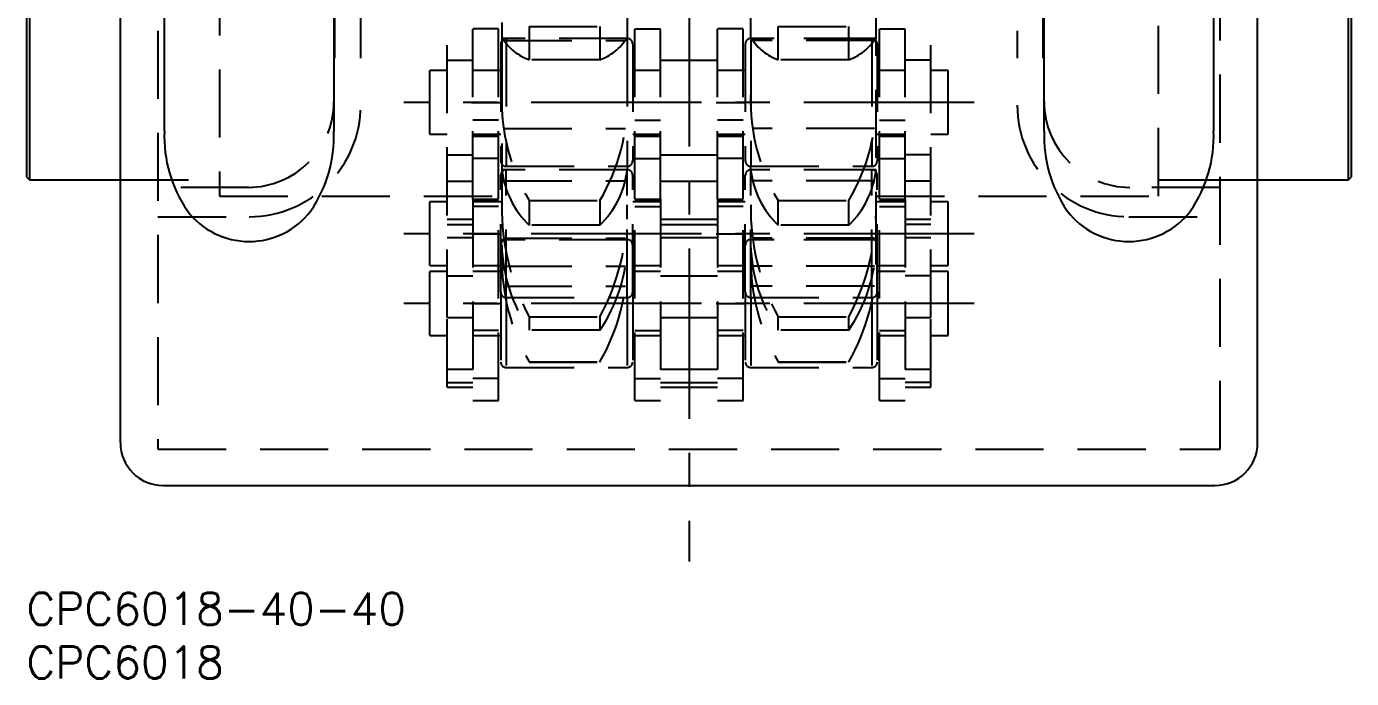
# Model space of a CAD drawing. Extents: x -3 to 319, y -8 to 338.
# Drawn here: x 0 to 123.5, y -8 to 52.8 of the extents above; entities that cross this region are included whole.
import ezdxf

# ---------------------------------------------------------------- set-up
doc = ezdxf.new("R2010")
doc.units = 0
doc.header["$LTSCALE"] = 0.5
doc.linetypes.add('CENTER', pattern=[50.8, 31.75, -6.35, 6.35, -6.35])
doc.linetypes.add('DASHED', pattern=[19.05, 12.7, -6.35])
for name, color, linetype in [('MSM_CENTER', 1, 'CENTER'), ('MSM_CONTINUOUS', 7, 'CONTINUOUS'), ('MSM_DASHED', 4, 'DASHED'), ('MSM_PART_NUMBER', 7, 'CONTINUOUS')]:
    doc.layers.add(name, color=color, linetype=linetype)
doc.styles.get("Standard").update_dxf_attribs({"font": 'txt.shx', "height": 3, "bigfont": 'bigfont.shx'})

msp = doc.modelspace()

# ---------------------------------------------------------------- linework, layer by layer
at = {"layer": 'MSM_CENTER'}
for p, q in [((61.75, 159.1), (61.75, 2.9)), ((88.32, 45.74), (35.18, 45.74)), ((41.48, 45.74), (44.12, 45.74)), ((59.22, 45.74), (56.58, 45.74)), ((64.28, 45.74), (66.92, 45.74)), ((82.02, 45.74), (79.38, 45.74)), ((88.32, 33.49), (35.18, 33.49)), ((41.48, 33.49), (44.12, 33.49)), ((59.22, 33.49), (56.58, 33.49)), ((64.28, 33.49), (66.92, 33.49)), ((82.02, 33.49), (79.38, 33.49)), ((88.32, 26.98), (35.18, 26.98)), ((41.48, 26.98), (44.12, 26.98)), ((59.22, 26.98), (56.58, 26.98)), ((64.28, 26.98), (66.92, 26.98)), ((82.02, 26.98), (79.38, 26.98))]:
    msp.add_line(p, q, dxfattribs=at)
at = {"layer": 'MSM_CONTINUOUS'}
for p, q in [((0, 123.22), (0, 38.78)), ((0.28, 123.5), (0.28, 38.5)), ((123.22, 38.5), (123.22, 123.5)), ((123.5, 38.78), (123.5, 123.22)), ((8.75, 14), (8.75, 81)), ((114.75, 14), (114.75, 81)), ((12.85, 43.04), (12.85, 73.9)), ((28.65, 73.9), (28.65, 43.04)), ((94.85, 43.04), (94.85, 73.9)), ((110.65, 73.9), (110.65, 43.04)), ((0, 38.78), (0.28, 38.5)), ((0.28, 38.5), (8.75, 38.5)), ((114.75, 38.5), (123.22, 38.5)), ((123.22, 38.5), (123.5, 38.78)), ((12.75, 10), (110.75, 10))]:
    msp.add_line(p, q, dxfattribs=at)
for centre, radius, start, end in [((25.12, 42.58), 12.28, 177.8656, 214.5446), ((16.38, 42.58), 12.28, 325.4554, 2.1344), ((107.12, 42.58), 12.28, 177.8656, 214.5446), ((98.38, 42.58), 12.28, 325.4554, 2.1344), ((20.75, 39.97), 7.21, 217.1103, 322.8231), ((102.75, 39.97), 7.21, 217.1769, 322.8897), ((12.75, 14), 4, 180, 270), ((110.75, 14), 4, 270, 0)]:
    msp.add_arc(centre, radius, start, end, dxfattribs=at)
at = {"layer": 'MSM_DASHED'}
for p, q in [((18, 125), (18, 37)), ((105.5, 37), (105.5, 125)), ((44.3, 110.34), (44.3, 51.49)), ((79.2, 51.62), (79.2, 110.5)), ((12.25, 81), (12.25, 13.4)), ((28.75, 49.86), (28.75, 81)), ((31.15, 49.86), (31.15, 81)), ((92.35, 81), (92.35, 49.86)), ((94.75, 49.86), (94.75, 81)), ((111.25, 13.4), (111.25, 81)), ((41.6, 36.7), (41.6, 77.12)), ((59.1, 36.7), (59.1, 77.12)), ((64.4, 36.7), (64.4, 77.12)), ((81.9, 36.7), (81.9, 77.12)), ((44, 36.7), (44, 71.28)), ((56.7, 36.7), (56.7, 71.28)), ((66.8, 36.7), (66.8, 71.28)), ((79.5, 36.7), (79.5, 71.28)), ((56, 56.28), (56, 51.69)), ((67.5, 51.69), (67.5, 56.28)), ((39.2, 25.67), (39.2, 53.56)), ((84.3, 25.67), (84.3, 53.56)), ((44, 52.6), (41.6, 52.6)), ((44, 52.6), (41.6, 52.6)), ((46.85, 52.82), (53.45, 52.82)), ((46.85, 52.82), (46.85, 49.71)), ((53.45, 52.82), (53.45, 49.71)), ((56.7, 52.6), (59.1, 52.6)), ((56.7, 52.6), (59.1, 52.6)), ((66.8, 52.6), (64.4, 52.6)), ((66.8, 52.6), (64.4, 52.6)), ((70.05, 49.71), (70.05, 52.82)), ((70.05, 52.82), (76.65, 52.82)), ((76.65, 49.71), (76.65, 52.82)), ((79.5, 52.6), (81.9, 52.6)), ((79.5, 52.6), (81.9, 52.6)), ((44.2, 51.19), (44.2, 40.28)), ((56, 51.69), (44.3, 51.69)), ((44.3, 51.44), (44.3, 31.03)), ((44.47, 51.51), (55.83, 51.51)), ((56, 51.69), (44.7, 51.69)), ((44.7, 51.69), (44.7, 39.78)), ((56, 51.69), (56, 39.78)), ((56.5, 51.19), (56.5, 40.28)), ((67, 51.19), (67, 40.28)), ((67.5, 51.69), (67.5, 39.78)), ((78.8, 51.69), (67.5, 51.69)), ((79.2, 51.69), (67.5, 51.69)), ((67.51, 51.65), (67.54, 51.69)), ((79.03, 51.51), (67.67, 51.51)), ((78.8, 51.69), (78.8, 39.78)), ((79.2, 31.03), (79.2, 51.44)), ((79.3, 51.19), (79.3, 40.28)), ((39.2, 49.68), (41.6, 49.68)), ((53.45, 49.71), (46.85, 49.71)), ((59.1, 49.68), (64.4, 49.68)), ((76.65, 49.71), (70.05, 49.71)), ((84.3, 49.68), (81.9, 49.68)), ((39.2, 48.72), (37.6, 48.72)), ((37.6, 42.76), (37.6, 48.72)), ((44.2, 48.72), (41.6, 48.72)), ((44, 48.72), (41.6, 48.72)), ((59.1, 48.72), (56.5, 48.72)), ((59.1, 48.72), (56.7, 48.72)), ((67, 48.72), (64.4, 48.72)), ((66.8, 48.72), (64.4, 48.72)), ((81.9, 48.72), (79.3, 48.72)), ((81.9, 48.72), (79.5, 48.72)), ((85.9, 48.72), (84.3, 48.72)), ((85.9, 42.76), (85.9, 48.72)), ((44, 44.07), (41.6, 44.07)), ((44, 44.07), (41.6, 44.07)), ((44.47, 43.3), (55.83, 43.3)), ((56.7, 44.07), (59.1, 44.07)), ((56.7, 44.07), (59.1, 44.07)), ((66.8, 44.07), (64.4, 44.07)), ((66.8, 44.07), (64.4, 44.07)), ((79.03, 43.3), (67.67, 43.3)), ((79.5, 44.07), (81.9, 44.07)), ((79.5, 44.07), (81.9, 44.07)), ((37.6, 42.76), (39.2, 42.76)), ((41.6, 42.76), (44.2, 42.76)), ((41.6, 42.76), (44, 42.76)), ((44, 42.54), (41.6, 42.54)), ((44, 42.54), (41.6, 42.54)), ((56.5, 42.76), (59.1, 42.76)), ((56.7, 42.76), (59.1, 42.76)), ((59.1, 42.54), (56.7, 42.54)), ((59.1, 42.54), (56.7, 42.54)), ((64.4, 42.76), (67, 42.76)), ((64.4, 42.76), (66.8, 42.76)), ((66.8, 42.54), (64.4, 42.54)), ((66.8, 42.54), (64.4, 42.54)), ((79.3, 42.76), (81.9, 42.76)), ((79.5, 42.76), (81.9, 42.76)), ((81.9, 42.54), (79.5, 42.54)), ((81.9, 42.54), (79.5, 42.54)), ((84.3, 42.76), (85.9, 42.76)), ((39.2, 40.83), (41.6, 40.83)), ((59.1, 40.83), (64.4, 40.83)), ((84.3, 40.83), (81.9, 40.83)), ((44, 40.49), (41.6, 40.49)), ((44, 40.49), (41.6, 40.49)), ((44.7, 39.78), (56, 39.78)), ((56, 39.78), (56, 39.44)), ((56.7, 40.49), (59.1, 40.49)), ((56.7, 40.49), (59.1, 40.49)), ((66.8, 40.49), (64.4, 40.49)), ((66.8, 40.49), (64.4, 40.49)), ((67.5, 39.78), (78.8, 39.78)), ((67.5, 39.44), (67.5, 39.78)), ((79.5, 40.49), (81.9, 40.49)), ((79.5, 40.49), (81.9, 40.49)), ((8.75, 38.5), (12.25, 38.5)), ((8.75, 38.5), (18, 38.5)), ((39.2, 38.4), (41.6, 38.4)), ((44.2, 28.04), (44.2, 38.95)), ((44.7, 39.45), (44.3, 39.45)), ((44.47, 38.42), (55.83, 38.42)), ((56, 39.45), (44.7, 39.45)), ((44.7, 27.54), (44.7, 39.45)), ((55.83, 38.42), (55.82, 38.38)), ((55.99, 39.3), (56, 39.44)), ((56, 27.54), (56, 39.44)), ((56.5, 28.04), (56.5, 38.95)), ((59.1, 38.4), (64.4, 38.4)), ((67, 28.04), (67, 38.95)), ((78.8, 39.45), (67.5, 39.45)), ((67.5, 27.54), (67.5, 39.44)), ((79.03, 38.42), (67.67, 38.42)), ((67.68, 38.38), (67.67, 38.42)), ((78.8, 27.54), (78.8, 39.45)), ((79.2, 39.45), (78.8, 39.45)), ((79.3, 28.04), (79.3, 38.95)), ((84.3, 38.4), (81.9, 38.4)), ((105.5, 38.5), (114.75, 38.5)), ((111.25, 38.5), (114.75, 38.5)), ((20.75, 37.81), (12.25, 37.81)), ((111.25, 37.81), (102.75, 37.81)), ((18, 37), (44.3, 37)), ((39.2, 36.47), (37.6, 36.47)), ((37.6, 30.51), (37.6, 36.47)), ((41.6, 36.7), (41.6, 17.93)), ((41.6, 36.7), (44, 36.7)), ((41.6, 36.69), (44, 36.69)), ((44, 36.47), (41.6, 36.47)), ((44, 36.47), (41.6, 36.47)), ((44, 36.02), (41.6, 36.02)), ((44, 36.02), (41.6, 36.02)), ((44, 17.93), (44, 36.7)), ((44.2, 36.47), (44, 36.47)), ((46.85, 36.59), (53.45, 36.59)), ((46.85, 36.59), (46.85, 34.29)), ((53.45, 36.59), (53.45, 34.29)), ((56.7, 36.47), (56.5, 36.47)), ((56.7, 17.93), (56.7, 36.7)), ((56.7, 36.7), (59.1, 36.7)), ((56.7, 36.69), (59.1, 36.69)), ((59.1, 36.47), (56.7, 36.47)), ((59.1, 36.47), (56.7, 36.47)), ((56.7, 36.02), (59.1, 36.02)), ((56.7, 36.02), (59.1, 36.02)), ((59.1, 36.7), (59.1, 17.93)), ((64.4, 36.7), (64.4, 17.93)), ((64.4, 36.7), (66.8, 36.7)), ((64.4, 36.69), (66.8, 36.69)), ((66.8, 36.47), (64.4, 36.47)), ((66.8, 36.47), (64.4, 36.47)), ((66.8, 36.02), (64.4, 36.02)), ((66.8, 36.02), (64.4, 36.02)), ((66.8, 17.93), (66.8, 36.7)), ((67, 36.47), (66.8, 36.47)), ((70.05, 36.59), (76.65, 36.59)), ((70.05, 34.29), (70.05, 36.59)), ((76.65, 34.29), (76.65, 36.59)), ((79.2, 37), (105.5, 37)), ((79.5, 36.47), (79.3, 36.47)), ((79.5, 17.93), (79.5, 36.7)), ((79.5, 36.7), (81.9, 36.7)), ((79.5, 36.69), (81.9, 36.69)), ((81.9, 36.47), (79.5, 36.47)), ((81.9, 36.47), (79.5, 36.47)), ((79.5, 36.02), (81.9, 36.02)), ((79.5, 36.02), (81.9, 36.02)), ((81.9, 36.7), (81.9, 17.93)), ((85.9, 36.47), (84.3, 36.47)), ((85.9, 30.51), (85.9, 36.47)), ((12.25, 35.07), (20.75, 35.07)), ((41.6, 34.8), (39.2, 34.8)), ((64.4, 34.8), (59.1, 34.8)), ((84.3, 34.8), (81.9, 34.8)), ((102.75, 35.07), (111.25, 35.07)), ((39.2, 34.34), (41.6, 34.34)), ((53.45, 34.29), (46.85, 34.29)), ((59.1, 34.34), (64.4, 34.34)), ((76.65, 34.29), (70.05, 34.29)), ((84.3, 34.34), (81.9, 34.34)), ((39.2, 33.14), (41.6, 33.14)), ((56, 32.93), (44.3, 32.93)), ((44.47, 33.06), (55.83, 33.06)), ((56, 32.93), (44.7, 32.93)), ((59.1, 33.14), (64.4, 33.14)), ((78.8, 32.93), (67.5, 32.93)), ((79.2, 32.93), (67.5, 32.93)), ((79.03, 33.06), (67.67, 33.06)), ((81.9, 33.14), (84.3, 33.14)), ((37.6, 30.51), (39.2, 30.51)), ((39.2, 29.96), (37.6, 29.96)), ((37.6, 24), (37.6, 29.96)), ((41.6, 30.51), (44, 30.51)), ((41.6, 30.51), (44, 30.51)), ((44, 29.96), (41.6, 29.96)), ((44.2, 29.96), (41.6, 29.96)), ((44, 30.51), (44.2, 30.51)), ((44.47, 30.46), (55.83, 30.46)), ((56.5, 30.51), (56.7, 30.51)), ((59.1, 29.96), (56.5, 29.96)), ((56.7, 30.51), (59.1, 30.51)), ((56.7, 30.51), (59.1, 30.51)), ((59.1, 29.96), (56.7, 29.96)), ((64.4, 30.51), (66.8, 30.51)), ((64.4, 30.51), (66.8, 30.51)), ((66.8, 29.96), (64.4, 29.96)), ((67, 29.96), (64.4, 29.96)), ((66.8, 30.51), (67, 30.51)), ((79.03, 30.46), (67.67, 30.46)), ((79.3, 30.51), (79.5, 30.51)), ((81.9, 29.96), (79.3, 29.96)), ((79.5, 30.51), (81.9, 30.51)), ((79.5, 30.51), (81.9, 30.51)), ((81.9, 29.96), (79.5, 29.96)), ((84.3, 30.51), (85.9, 30.51)), ((85.9, 29.96), (84.3, 29.96)), ((85.9, 24), (85.9, 29.96)), ((39.2, 29.55), (41.6, 29.55)), ((44.47, 28.6), (55.83, 28.6)), ((59.1, 29.55), (64.4, 29.55)), ((79.03, 28.6), (67.67, 28.6)), ((84.3, 29.55), (81.9, 29.55)), ((44.2, 28.04), (44.2, 21.52)), ((44.7, 27.54), (56, 27.54)), ((44.7, 27.54), (44.7, 21.02)), ((56, 27.54), (56, 21.02)), ((56.5, 28.04), (56.5, 21.52)), ((67, 28.04), (67, 21.52)), ((67.5, 27.54), (78.8, 27.54)), ((67.5, 27.54), (67.5, 21.02)), ((78.8, 27.54), (78.8, 21.02)), ((79.3, 28.04), (79.3, 21.52)), ((39.2, 25.67), (41.6, 25.67)), ((39.2, 19.16), (39.2, 25.67)), ((46.85, 25.73), (53.45, 25.73)), ((46.85, 25.73), (46.85, 24.5)), ((53.45, 25.73), (53.45, 24.5)), ((59.1, 25.67), (64.4, 25.67)), ((70.05, 25.73), (76.65, 25.73)), ((70.05, 24.5), (70.05, 25.73)), ((76.65, 24.5), (76.65, 25.73)), ((81.9, 25.67), (84.3, 25.67)), ((84.3, 19.16), (84.3, 25.67)), ((37.6, 24), (39.2, 24)), ((44, 24.45), (41.6, 24.45)), ((44, 24.45), (41.6, 24.45)), ((41.6, 24), (44, 24)), ((41.6, 24), (44.2, 24)), ((53.45, 24.5), (46.85, 24.5)), ((56.5, 24), (59.1, 24)), ((56.7, 24.45), (59.1, 24.45)), ((56.7, 24.45), (59.1, 24.45)), ((56.7, 24), (59.1, 24)), ((66.8, 24.45), (64.4, 24.45)), ((66.8, 24.45), (64.4, 24.45)), ((64.4, 24), (66.8, 24)), ((64.4, 24), (67, 24)), ((76.65, 24.5), (70.05, 24.5)), ((79.3, 24), (81.9, 24)), ((79.5, 24.45), (81.9, 24.45)), ((79.5, 24.45), (81.9, 24.45)), ((79.5, 24), (81.9, 24)), ((84.3, 24), (85.9, 24)), ((44.7, 21.02), (56, 21.02)), ((46.85, 21.53), (53.45, 21.53)), ((46.85, 21.53), (46.85, 21.5)), ((46.85, 21.5), (53.45, 21.5)), ((53.45, 21.53), (53.45, 21.5)), ((67.5, 21.02), (78.8, 21.02)), ((70.05, 21.53), (76.65, 21.53)), ((70.05, 21.5), (70.05, 21.53)), ((70.05, 21.5), (76.65, 21.5)), ((76.65, 21.5), (76.65, 21.53)), ((41.6, 20.81), (39.2, 20.81)), ((44, 19.98), (41.6, 19.98)), ((44, 19.98), (41.6, 19.98)), ((56.7, 19.98), (59.1, 19.98)), ((56.7, 19.98), (59.1, 19.98)), ((64.4, 20.81), (59.1, 20.81)), ((66.8, 19.98), (64.4, 19.98)), ((66.8, 19.98), (64.4, 19.98)), ((79.5, 19.98), (81.9, 19.98)), ((79.5, 19.98), (81.9, 19.98)), ((84.3, 20.81), (81.9, 20.81)), ((39.2, 19.62), (41.6, 19.62)), ((39.2, 19.16), (41.6, 19.16)), ((59.1, 19.62), (64.4, 19.62)), ((59.1, 19.16), (64.4, 19.16)), ((84.3, 19.62), (81.9, 19.62)), ((81.9, 19.16), (84.3, 19.16)), ((41.6, 17.93), (44, 17.93)), ((41.6, 17.93), (44, 17.93)), ((56.7, 17.93), (59.1, 17.93)), ((56.7, 17.93), (59.1, 17.93)), ((64.4, 17.93), (66.8, 17.93)), ((64.4, 17.93), (66.8, 17.93)), ((79.5, 17.93), (81.9, 17.93)), ((79.5, 17.93), (81.9, 17.93)), ((12.25, 13.4), (111.25, 13.4))]:
    msp.add_line(p, q, dxfattribs=at)
for centre, radius, start, end in [((44.7, 51.19), 0.5, 90, 180), ((48.63, 54.5), 5.11, 213.6034, 249.6386), ((51.67, 54.5), 5.11, 290.3614, 326.3966), ((56, 51.19), 0.5, 0, 90), ((67.5, 51.19), 0.5, 90, 180), ((71.83, 54.5), 5.11, 213.6034, 249.6386), ((74.87, 54.5), 5.11, 290.3614, 326.3966), ((78.8, 51.19), 0.5, 0, 90), ((20.65, 45.81), 8, 270, 0), ((62.72, 45.96), 18.43, 178.4752, 210.5559), ((37.58, 45.96), 18.43, 329.4441, 1.5248), ((85.92, 45.96), 18.43, 178.4752, 210.5559), ((60.78, 45.96), 18.43, 329.4441, 1.5248), ((102.85, 45.81), 8, 180, 270), ((20.75, 45.47), 10.4, 270, 359.9994), ((102.75, 45.47), 10.4, 180.0006, 270), ((44.7, 40.28), 0.5, 180, 270), ((56, 40.28), 0.5, 270, 0), ((67.5, 40.28), 0.5, 180, 270), ((78.8, 40.28), 0.5, 270, 0), ((44.7, 38.95), 0.5, 90, 180), ((52.79, 40.43), 8.54, 186.6246, 226.0081), ((47.51, 40.43), 8.54, 313.9919, 353.3754), ((56, 38.95), 0.5, 0, 90), ((67.5, 38.95), 0.5, 90, 180), ((75.99, 40.43), 8.54, 186.6246, 226.0081), ((70.71, 40.43), 8.54, 313.9919, 353.3754), ((78.8, 38.95), 0.5, 0, 90), ((65.84, 35.9), 21.54, 179.2421, 208.1879), ((34.46, 35.9), 21.54, 331.8121, 0.7579), ((89.04, 35.9), 21.54, 179.2421, 208.1879), ((57.66, 35.9), 21.54, 331.8121, 0.7579), ((44.7, 32.43), 0.5, 90, 180), ((59.26, 32.87), 14.97, 181.5908, 213.9909), ((41.04, 32.87), 14.97, 326.0091, 358.4092), ((56, 32.43), 0.5, 0, 90), ((67.5, 32.43), 0.5, 90, 180), ((82.46, 32.87), 14.97, 181.5908, 213.9909), ((64.24, 32.87), 14.97, 326.0091, 358.4092), ((78.8, 32.43), 0.5, 0, 90), ((63.67, 31.14), 19.37, 179.5421, 209.7501), ((36.63, 31.14), 19.37, 330.2499, 0.4579), ((36.95, 31.03), 19.05, 359.7143, 0), ((86.87, 31.14), 19.37, 179.5421, 209.7501), ((59.83, 31.14), 19.37, 330.2499, 0.4579), ((60.15, 31.03), 19.05, 359.7143, 0), ((44.7, 28.04), 0.5, 180, 270), ((56, 28.04), 0.5, 270, 0), ((67.5, 28.04), 0.5, 180, 270), ((78.8, 28.04), 0.5, 270, 0), ((44.7, 21.52), 0.5, 180, 270), ((56, 21.52), 0.5, 270, 0), ((67.5, 21.52), 0.5, 180, 270), ((78.8, 21.52), 0.5, 270, 0)]:
    msp.add_arc(centre, radius, start, end, dxfattribs=at)

# ---------------------------------------------------------------- texts
at = {"layer": 'MSM_PART_NUMBER'}
for s, p in [('CPC6018-40-40', (0, -3)), ('CPC6018', (0, -8))]:
    msp.add_text(s, height=3, dxfattribs=at).set_placement(p)

doc.saveas('drawing.dxf')
